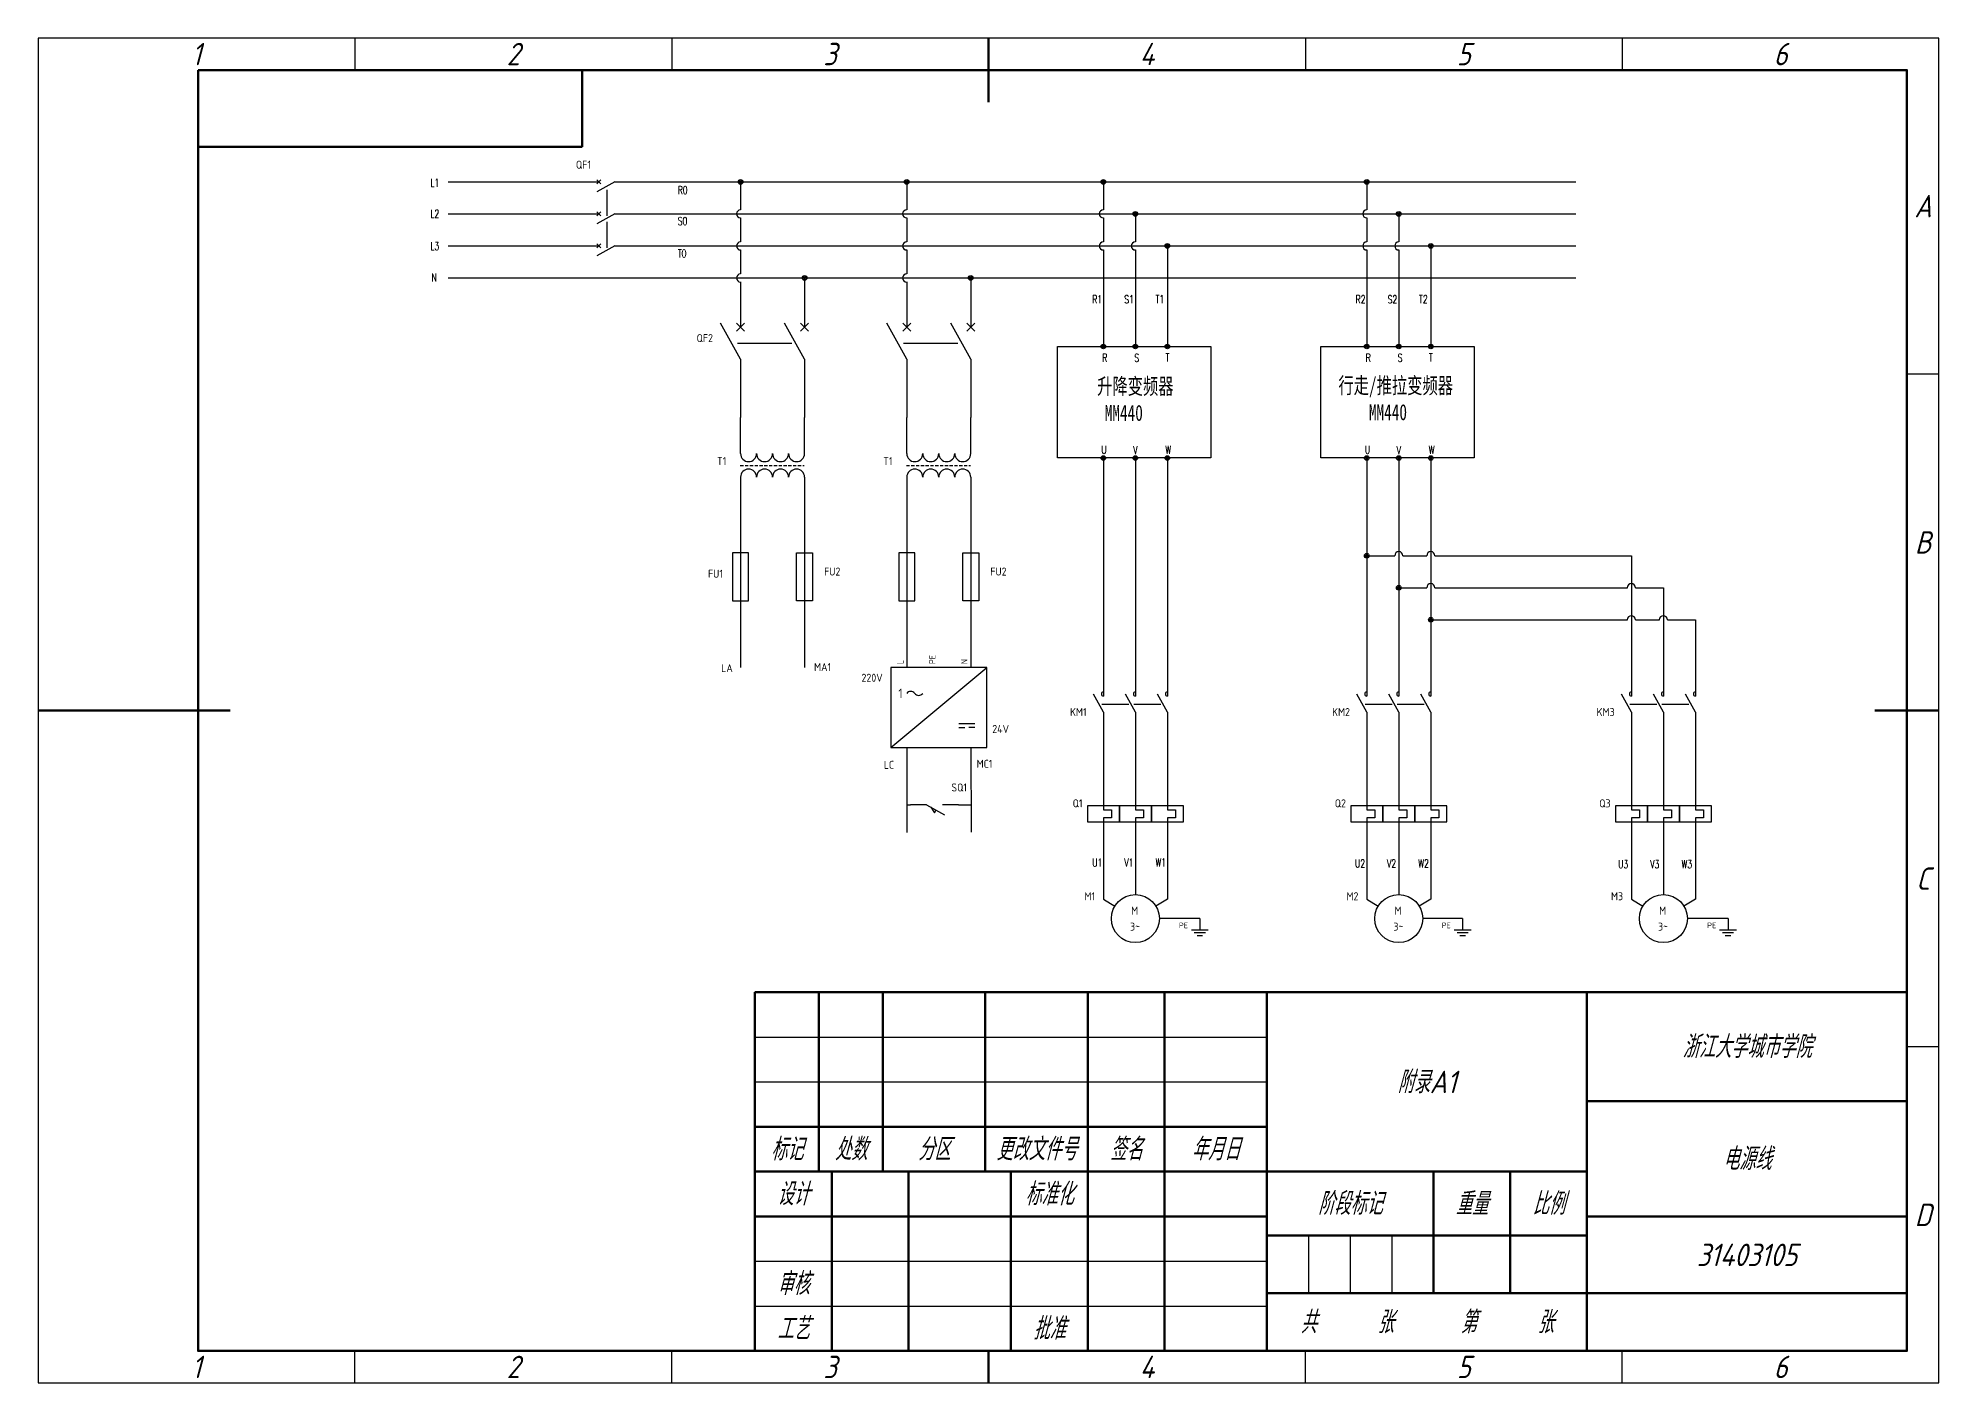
# Model space of a CAD drawing. Header units: millimetres. Extents: x -405 to 4399, y -1432 to 2273.
# Drawn here: x -370.9 to -73.9, y 940.9 to 1150.9 of the extents above; entities that cross this region are included whole.
import ezdxf
from ezdxf.enums import TextEntityAlignment as Align

# ---------------------------------------------------------------- set-up
doc = ezdxf.new("R2010")
doc.units = ezdxf.units.MM
doc.linetypes.add('DASHED', pattern=[0.75, 0.5, -0.25])
doc.layers.get('0').update_dxf_attribs({"lineweight": 25})
for name, color, linetype in [('LINK', 9, 'Continuous'), ('MISC', 2, 'Continuous'), ('SYMS', 7, 'Continuous'), ('TAGS', 51, 'Continuous'), ('TERMS', 4, 'Continuous'), ('XREFCHILD', 134, 'Continuous'), ('YEL_14_THHN', 2, 'Continuous')]:
    doc.layers.add(name, color=color, linetype=linetype)
for name, color, linetype, lineweight in [('剖面线、重合断面轮廓线、表示平面的对角线、范围线及分界线、断裂处边界线', 4, 'Continuous', 25), ('剖面线、重合断面轮廓线、表示平面的对角线、范围线及分界线、断裂处边界线 @ 1', 4, 'Continuous', 25), ('文字', 254, 'Continuous', 25), ('表格图、流程图中主要表示线', 53, 'Continuous', 50), ('轮廓线', 7, 'Continuous', 50), ('辅助线、网格线、投射线', 215, 'Continuous', 25)]:
    doc.layers.add(name, color=color, linetype=linetype, lineweight=lineweight)
doc.styles.add('GBeitc-35', font='gbeitc.shx', dxfattribs={"height": 3.5, "bigfont": 'gbcbig.shx'})
doc.styles.add('WD_IEC', font='ISOCP2.shx', dxfattribs={"width": 0.9, "height": 4, "bigfont": 'gbcbig.shx'})
doc.styles.add('字母', font='complex.shx', dxfattribs={"width": 0.7})
doc.styles.add('工程字', font='', dxfattribs={"width": 0.7})
doc.styles.get('工程字').set_extended_font_data('FangSong_GB2312')

# ---------------------------------------------------------------- blocks, each defined once
blk = doc.blocks.new('A4横向')
at = {"layer": '表格图、流程图中主要表示线'}
for p, q in [((148.5, 210), (148.5, 200)), ((85, 193), (85, 205)), ((25, 193), (85, 193)), ((0, 105), (30, 105)), ((297, 105), (287, 105)), ((148.5, 0), (148.5, 5))]:
    blk.add_line(p, q, dxfattribs=at)
blk.add_lwpolyline([(25, 205), (292, 205), (292, 5), (25, 5)], close=True, dxfattribs=at)
at = {"layer": '辅助线、网格线、投射线'}
for p, q in [((49.5, 210), (49.5, 205)), ((99, 210), (99, 205)), ((198, 210), (198, 205)), ((247.5, 210), (247.5, 205)), ((297, 157.5), (292, 157.5)), ((297, 52.5), (292, 52.5)), ((49.5, 0), (49.5, 5)), ((99, 0), (99, 5)), ((198, 0), (198, 5)), ((247.5, 0), (247.5, 5))]:
    blk.add_line(p, q, dxfattribs=at)
blk.add_lwpolyline([(0, 0), (297, 0), (297, 210), (0, 210)], close=True, dxfattribs=at)
at = {"layer": '文字', "char_height": 3.5, "attachment_point": 5, "style": 'GBeitc-35'}
for s, width, insert in [('1', 5.5423, (24.75, 207.5)), ('2', 5.5423, (74.25, 207.5)), ('3', 5.5423, (123.75, 207.5)), ('4', 5.5423, (173.25, 207.5)), ('5', 5.5423, (222.75, 207.5)), ('6', 5.5423, (272.25, 207.5)), ('A', 3.5, (294.5, 183.75)), ('B', 3.5, (294.5, 131.25)), ('C', 3.5, (294.5, 78.75)), ('D', 3.5, (294.5, 26.25)), ('1', 6.2802, (24.75, 2.5)), ('2', 6.2802, (74.25, 2.5)), ('3', 6.2802, (123.75, 2.5)), ('4', 6.2802, (173.25, 2.5)), ('5', 6.2802, (222.75, 2.5)), ('6', 6.2802, (272.25, 2.5))]:
    blk.add_mtext_dynamic_manual_height_columns(s, width=width, gutter_width=17.5, heights=[0], dxfattribs=dict(at, insert=insert))
at = {"layer": '文字', "style": 'GBeitc-35'}
blk.add_attdef('产品图号', text='', height=3.5, rotation=180, dxfattribs=at).set_placement((55, 199), align=Align.MIDDLE_CENTER)
blk = doc.blocks.new('标题栏')
at = {"layer": '表格图、流程图中主要表示线'}
for p, q in [((-180, 0), (-180, 56)), ((-180, 56), (0, 56)), ((-170, 56), (-170, 28)), ((-160, 56), (-160, 28)), ((-144, 56), (-144, 28)), ((-128, 56), (-128, 0)), ((-116, 0), (-116, 56)), ((-100, 56), (-100, 0)), ((-50, 0), (-50, 56)), ((0, 39), (-50, 39)), ((-180, 35), (-100, 35)), ((-180, 28), (-50, 28)), ((-168, 0), (-168, 28)), ((-156, 0), (-156, 28)), ((-140, 28), (-140, 0)), ((-74, 9), (-74, 28)), ((-62, 9), (-62, 28)), ((-180, 21), (-100, 21)), ((0, 21), (-50, 21)), ((-50, 18), (-100, 18)), ((0, 9), (-100, 9))]:
    blk.add_line(p, q, dxfattribs=at)
at = {"layer": '辅助线、网格线、投射线'}
for p, q in [((-180, 49), (-100, 49)), ((-180, 42), (-100, 42)), ((-93.5, 18), (-93.5, 9)), ((-87, 18), (-87, 9)), ((-80.5, 18), (-80.5, 9)), ((-180, 14), (-100, 14)), ((-180, 7), (-100, 7))]:
    blk.add_line(p, q, dxfattribs=at)
at = {"layer": '文字', "char_height": 3.5, "attachment_point": 5, "style": 'GBeitc-35'}
for s, width, insert in [('标记', 10, (-175, 31.5)), ('处数', 10, (-165, 31.5)), ('分区', 16, (-152, 31.5)), ('更改文件号', 16, (-136, 31.5)), ('签名', 12, (-122, 31.5)), ('年月日', 16, (-108, 31.5)), ('设计', 12, (-174, 24.5)), ('标准化', 12, (-134, 24.5)), ('阶段标记', 26, (-87, 23)), ('重量', 12, (-68, 23)), ('比例', 12, (-56, 23)), ('审核', 12, (-174, 10.5)), ('共     张', 25, (-87.5, 4.5)), ('第     张', 25, (-62.5, 4.5)), ('工艺', 12, (-174, 3.5)), ('批准', 12, (-134, 3.5))]:
    blk.add_mtext_dynamic_manual_height_columns(s, width=width, gutter_width=17.5, heights=[0], dxfattribs=dict(at, insert=insert))
at = {"layer": '文字', "style": 'GBeitc-35'}
for tag, p in [('单位名称', (-25, 47.5)), ('材料标记', (-75, 42)), ('图样名称', (-25, 30)), ('设计签名', (-162, 24.5)), ('设计年月日', (-148, 24.5)), ('标准化签名', (-122, 24.5)), ('标准化年月日', (-108, 24.5)), ('图样代号', (-25, 15)), ('共几', (-87.5, 4.5)), ('第几', (-62.5, 4.5))]:
    blk.add_attdef(tag, text='', height=3.5, dxfattribs=at).set_placement(p, align=Align.MIDDLE_CENTER)
blk = doc.blocks.new('WDDOT')
for radius in [0.72, 0.449, 0.223]:
    blk.add_circle((0, 0), radius)
blk = doc.blocks.new('VXF1T3')
for p, q in [((0, 1.84), (0, 7.5)), ((10, 1.84), (10, 7.5)), ((0, -1.83), (0, -7.5)), ((10, -1.83), (10, -7.5))]:
    blk.add_line(p, q)
at = {"linetype": 'DASHED'}
blk.add_line((-0.04, 0), (9.96, 0), dxfattribs=at)
for centre, start, end in [((1.25, 1.84), 180, 0), ((3.75, 1.84), 180, 0), ((6.25, 1.84), 180, 0), ((8.75, 1.84), 180, 0), ((1.25, -1.83), 0, 180), ((3.75, -1.83), 0, 180), ((6.25, -1.83), 0, 180), ((8.75, -1.83), 0, 180)]:
    blk.add_arc(centre, 1.25, start, end)
at = {"style": 'WD_IEC'}
for tag, height, p in [('INST', 2.7, (-3.35, 12.07)), ('LOC', 2.7, (-3.35, 8.07)), ('TAG1', 2.5, (-3.35, 3.32)), ('RATING1', 2.5, (-3.35, -0.73)), ('DESC1', 2.7, (-3.35, -8.88)), ('DESC2', 2.7, (-3.35, -12.88)), ('DESC3', 2.7, (-3.35, -16.52))]:
    blk.add_attdef(tag, text='', height=height, dxfattribs=at).set_placement(p, align=Align.RIGHT)
for tag, p in [('TERM01', (-0.41, 6.84)), ('TERM02', (9.59, 6.84))]:
    blk.add_attdef(tag, text='', height=2, rotation=90, dxfattribs=at).set_placement(p, align=Align.RIGHT)
at = {"style": 'WD_IEC', "flags": 1}
for tag, p, height in [('X2TERM01', (0, 7.5), 0.32), ('X2TERM02', (10, 7.5), 0.32), ('MFG', (10.43, 4.7), 1.5), ('CAT', (10.43, 2.2), 1.5), ('ASSYCODE', (10.38, -2.91), 1), ('FAMILY', (10.38, -4.45), 1), ('CATDESC', (10.38, -5.95), 1), ('X8TERM03', (0, -7.5), 0.32), ('X8TERM04', (10, -7.5), 0.32)]:
    blk.add_attdef(tag, p, '', height=height, dxfattribs=at)
at = {"style": 'WD_IEC'}
for tag, p in [('TERM03', (-0.46, -7.06)), ('TERM04', (9.54, -7.06))]:
    blk.add_attdef(tag, p, '', height=2, rotation=90, dxfattribs=at)
at = {"lineweight": 15, "style": 'WD_IEC'}
blk.add_attdef('XREF', text='', height=2.5, dxfattribs=at).set_placement((-3.35, -5.03), align=Align.RIGHT)
blk = doc.blocks.new('VFU1')
blk.add_line((0, 7.5), (0, -7.5))
blk.add_lwpolyline([(-1.25, 3.75), (-1.25, -3.75), (1.25, -3.75), (1.25, 3.75)], close=True)
at = {"style": 'WD_IEC'}
for tag, p in [('INST', (-5.25, 7.75)), ('LOC', (-5.25, 4.25)), ('TAG1', (-5.25, 0.75)), ('RATING1', (-5.25, -3.75)), ('XREF', (-5.25, -7.75)), ('DESC1', (-5.25, -11.6)), ('DESC2', (-5.25, -15.1)), ('DESC3', (-5.25, -18.6))]:
    blk.add_attdef(tag, text='', height=2.5, dxfattribs=at).set_placement(p, align=Align.RIGHT)
blk.add_attdef('TERM01', text='', height=2, rotation=90, dxfattribs=at).set_placement((-1, 7.5), align=Align.RIGHT)
at = {"style": 'WD_IEC', "flags": 1}
for tag, p, height in [('X2TERM01', (0, 7.5), 0.32), ('MFG', (2.75, 6.5), 1.5), ('CAT', (2.75, 4), 1.5), ('X4LINK', (-1.25, 0), 0.32), ('X1LINK', (1.25, 0), 0.32), ('ASSYCODE', (2.25, -4), 1), ('FAMILY', (2.25, -5.5), 1), ('X8TERM02', (0, -7.5), 0.32), ('CATDESC', (2.25, -7), 1)]:
    blk.add_attdef(tag, p, '', height=height, dxfattribs=at)
at = {"style": 'WD_IEC'}
blk.add_attdef('TERM02', (-1, -7.5), '', height=2, rotation=90, dxfattribs=at)
blk = doc.blocks.new('HCB1')
for p, q in [((-7.5, 0), (-2.5, 0)), ((-1.88, 0.62), (-3.12, -0.62)), ((-1.88, -0.62), (-3.12, 0.62)), ((2.5, 0), (-3.12, -3.12)), ((2.5, 0), (7.5, 0))]:
    blk.add_line(p, q)
at = {"style": 'WD_IEC'}
for tag, p in [('INST', (-5, 11.12)), ('TAG1', (-5, 4.12)), ('LOC', (-5, 7.62)), ('DESC1', (-5, -13.75)), ('DESC2', (-5, -17.25)), ('DESC3', (-5, -20.75))]:
    blk.add_attdef(tag, text='', height=2.5, dxfattribs=at).set_placement(p, align=Align.RIGHT)
for tag, p, height, flags in [('MFG', (4.92, 12.12), 1.5, 9), ('CAT', (4.92, 9.62), 1.5, 9), ('X4TERM01', (-7.5, 0), 0.32, 1), ('TERM01', (-7.5, 1), 2, 8), ('X1TERM02', (7.5, 0), 0.32, 1), ('X2LINK', (0, -0.55), 0.32, 1), ('X8LINK', (0, -2.46), 0.32, 1), ('ASSYCODE', (12.25, -2.75), 1, 1), ('FAMILY', (12.25, -4.25), 1, 1), ('CATDESC', (12.25, -5.75), 1, 1), ('CONTACT', (12.5, -7.5), 1, 1), ('COMMON', (13.75, -8.75), 1, 1)]:
    blk.add_attdef(tag, p, '', height=height, dxfattribs=dict(at, flags=flags))
at = {"style": 'WD_IEC', "flags": 8}
blk.add_attdef('TERM02', text='', height=2, dxfattribs=at).set_placement((7.5, 1), align=Align.RIGHT)
at = {"lineweight": 15, "style": 'WD_IEC'}
for tag, p in [('RATING1', (-5, -6.25)), ('XREF', (-5, -10))]:
    blk.add_attdef(tag, text='', height=2.5, dxfattribs=at).set_placement(p, align=Align.RIGHT)
blk = doc.blocks.new('HCB2')
for p, q in [((-7.5, 0), (-2.5, 0)), ((-1.88, 0.62), (-3.12, -0.62)), ((-1.88, -0.62), (-3.12, 0.62)), ((2.5, 0), (-3.12, -3.12)), ((2.5, 0), (7.5, 0))]:
    blk.add_line(p, q)
at = {"style": 'WD_IEC'}
for tag, p in [('INST', (-5, 11.12)), ('TAG2', (-5, 4.12)), ('LOC', (-5, 7.62)), ('DESC1', (-5, -13.75)), ('DESC2', (-5, -17.25)), ('DESC3', (-5, -20.75))]:
    blk.add_attdef(tag, text='', height=2.5, dxfattribs=at).set_placement(p, align=Align.RIGHT)
for tag, p, height, flags in [('X4TERM01', (-7.5, 0), 0.32, 1), ('TERM01', (-7.5, 1), 2, 8), ('X1TERM02', (7.5, 0), 0.32, 1), ('X2LINK', (0, -0.55), 0.32, 1), ('X8LINK', (0, -2.46), 0.32, 1), ('FAMILY', (12.25, -4.25), 1, 1), ('CONTACT', (12.5, -7.5), 1, 1)]:
    blk.add_attdef(tag, p, '', height=height, dxfattribs=dict(at, flags=flags))
at = {"style": 'WD_IEC', "flags": 8}
blk.add_attdef('TERM02', text='', height=2, dxfattribs=at).set_placement((7.5, 1), align=Align.RIGHT)
at = {"lineweight": 15, "style": 'WD_IEC', "flags": 1}
blk.add_attdef('RATING1', text='', height=2.5, dxfattribs=at).set_placement((-5, -6.25), align=Align.RIGHT)
at = {"lineweight": 15, "style": 'WD_IEC'}
blk.add_attdef('XREF', text='', height=2.5, dxfattribs=at).set_placement((-5, -10), align=Align.RIGHT)
blk = doc.blocks.new('VCB1')
for p, q in [((0, 7.5), (0, 2.5)), ((0, -2.5), (-3.12, 3.12)), ((0.62, 1.88), (-0.62, 3.12)), ((-0.62, 1.88), (0.62, 3.12)), ((0, -2.5), (0, -7.5))]:
    blk.add_line(p, q)
at = {"style": 'WD_IEC'}
for tag, p in [('INST', (-8, 5.25)), ('LOC', (-8, 1.75)), ('TAG1', (-8, -1.75)), ('RATING1', (-8, -6.35)), ('DESC1', (-8, -14.35)), ('DESC2', (-8, -17.85)), ('DESC3', (-8, -21.35))]:
    blk.add_attdef(tag, text='', height=2.5, dxfattribs=at).set_placement(p, align=Align.RIGHT)
blk.add_attdef('TERM01', text='', height=2, rotation=90, dxfattribs=at).set_placement((-1, 7.5), align=Align.RIGHT)
at = {"style": 'WD_IEC', "flags": 1}
for tag, p, height in [('X2TERM01', (0, 7.5), 0.32), ('MFG', (2.75, 6.5), 1.5), ('CAT', (2.75, 4), 1.5), ('X4LINK', (-2, 0), 0.32), ('X1LINK', (-0.5, 0), 0.32), ('X8TERM02', (0, -7.5), 0.32), ('ASSYCODE', (1, -9), 1), ('FAMILY', (1, -10.5), 1), ('CATDESC', (1, -12), 1), ('CONTACT', (1, -13.5), 1), ('COMMON', (2.25, -14.75), 1)]:
    blk.add_attdef(tag, p, '', height=height, dxfattribs=at)
at = {"style": 'WD_IEC'}
blk.add_attdef('TERM02', (-1, -7.5), '', height=2, rotation=90, dxfattribs=at)
at = {"lineweight": 15, "style": 'WD_IEC'}
blk.add_attdef('XREF', text='', height=2.5, dxfattribs=at).set_placement((-8, -10.35), align=Align.RIGHT)
blk = doc.blocks.new('VCB2')
for p, q in [((0, 7.5), (0, 2.5)), ((0, -2.5), (-3.12, 3.12)), ((0.62, 1.88), (-0.62, 3.12)), ((-0.62, 1.88), (0.62, 3.12)), ((0, -2.5), (0, -7.5))]:
    blk.add_line(p, q)
at = {"style": 'WD_IEC'}
for tag, p in [('INST', (-8, 5.25)), ('LOC', (-8, 1.75)), ('TAG2', (-8, -1.75)), ('DESC1', (-8, -14.35)), ('DESC2', (-8, -17.85)), ('DESC3', (-8, -21.35))]:
    blk.add_attdef(tag, text='', height=2.5, dxfattribs=at).set_placement(p, align=Align.RIGHT)
blk.add_attdef('TERM01', text='', height=2, rotation=90, dxfattribs=at).set_placement((-1, 7.5), align=Align.RIGHT)
at = {"style": 'WD_IEC', "flags": 1}
for tag, p, height in [('X2TERM01', (0, 7.5), 0.32), ('X4LINK', (-2, 0), 0.32), ('X1LINK', (-0.5, 0), 0.32), ('X8TERM02', (0, -7.5), 0.32), ('FAMILY', (1, -10.5), 1), ('CONTACT', (1, -13.5), 1)]:
    blk.add_attdef(tag, p, '', height=height, dxfattribs=at)
at = {"style": 'WD_IEC'}
blk.add_attdef('TERM02', (-1, -7.5), '', height=2, rotation=90, dxfattribs=at)
at = {"style": 'WD_IEC', "flags": 1}
blk.add_attdef('RATING1', text='', height=2.5, dxfattribs=at).set_placement((-8, -6.35), align=Align.RIGHT)
at = {"lineweight": 15, "style": 'WD_IEC'}
blk.add_attdef('XREF', text='', height=2.5, dxfattribs=at).set_placement((-8, -10.35), align=Align.RIGHT)
blk = doc.blocks.new('VMS21P')
for p, q in [((0, 7.5), (0, 2.5)), ((0, -2.5), (-3.125, 3.125)), ((0, -2.5), (0, -7.5))]:
    blk.add_line(p, q)
blk.add_arc((0, 3.125), 0.625, 90, 270)
at = {"style": 'WD_IEC'}
for tag, p in [('INST', (-5.25, 7.75)), ('LOC', (-5.25, 4.25)), ('TAG2', (-5.25, 0.75)), ('DESC1', (-5.25, -7.6)), ('XREF', (-5.25, -3.75)), ('DESC2', (-5.25, -11.1)), ('DESC3', (-5.25, -14.6))]:
    blk.add_attdef(tag, text='', height=2.5, dxfattribs=at).set_placement(p, align=Align.RIGHT)
blk.add_attdef('TERM01', text='', height=2, rotation=90, dxfattribs=at).set_placement((-1, 7.5), align=Align.RIGHT)
at = {"style": 'WD_IEC', "flags": 1}
for tag, p, height in [('X2TERM01', (0, 7.5), 0.32), ('X4LINK', (-2, 0), 0.32), ('X1LINK', (-0.5, 0), 0.32), ('CONTACT', (4, -3.5), 1), ('FAMILY', (4, -5), 1), ('X8TERM02', (0, -7.5), 0.32)]:
    blk.add_attdef(tag, p, '', height=height, dxfattribs=at)
at = {"style": 'WD_IEC'}
blk.add_attdef('TERM02', (-1, -7.5), '', height=2, rotation=90, dxfattribs=at)
blk = doc.blocks.new('VOL1')
for p, q in [((0, 7.5), (0, 1.25)), ((-5, 2.5), (-5, -2.5)), ((5, 2.5), (-5, 2.5)), ((0, 1.25), (2.5, 1.25)), ((2.5, 1.25), (2.5, -1.25)), ((5, -2.5), (5, 2.5)), ((-5, -2.5), (5, -2.5)), ((0, -1.25), (0, -7.5)), ((2.5, -1.25), (0, -1.25))]:
    blk.add_line(p, q)
at = {"style": 'WD_IEC'}
for tag, p in [('INST', (-6.5, 9)), ('LOC', (-6.5, 5.5)), ('RATING1', (-6.5, -2.5)), ('TAG1', (-6.5, 2)), ('XREF', (-6.5, -6.5)), ('DESC2', (-6.5, -13.85)), ('DESC1', (-6.5, -10.35)), ('DESC3', (-6.5, -17.35))]:
    blk.add_attdef(tag, text='', height=2.5, dxfattribs=at).set_placement(p, align=Align.RIGHT)
blk.add_attdef('TERM01', text='', height=2, rotation=90, dxfattribs=at).set_placement((-1, 7.5), align=Align.RIGHT)
at = {"style": 'WD_IEC', "flags": 1}
for tag, p, height in [('X2TERM01', (0, 7.5), 0.32), ('MFG', (2.75, 6.5), 1.5), ('X4LINK', (-5, 0), 0.32), ('CAT', (2.75, 4), 1.5), ('X1LINK', (5, 0), 0.32), ('ASSYCODE', (1, -4), 1), ('FAMILY', (1, -5.5), 1), ('X8TERM02', (0, -7.5), 0.32), ('CATDESC', (1, -7), 1)]:
    blk.add_attdef(tag, p, '', height=height, dxfattribs=at)
at = {"style": 'WD_IEC'}
blk.add_attdef('TERM02', (-1, -7.5), '', height=2, rotation=90, dxfattribs=at)
blk = doc.blocks.new('VOL2')
for p, q in [((0, 7.5), (0, 1.25)), ((-5, 2.5), (-5, -2.5)), ((5, 2.5), (-5, 2.5)), ((0, 1.25), (2.5, 1.25)), ((2.5, 1.25), (2.5, -1.25)), ((5, -2.5), (5, 2.5)), ((-5, -2.5), (5, -2.5)), ((0, -1.25), (0, -7.5)), ((2.5, -1.25), (0, -1.25))]:
    blk.add_line(p, q)
at = {"style": 'WD_IEC'}
for tag, p in [('INST', (-6.5, 9)), ('LOC', (-6.5, 5.5)), ('RATING1', (-6.5, -2.5)), ('TAG2', (-6.5, 2)), ('XREF', (-6.5, -6.5)), ('DESC2', (-6.5, -13.85)), ('DESC1', (-6.5, -10.35)), ('DESC3', (-6.5, -17.35))]:
    blk.add_attdef(tag, text='', height=2.5, dxfattribs=at).set_placement(p, align=Align.RIGHT)
blk.add_attdef('TERM01', text='', height=2, rotation=90, dxfattribs=at).set_placement((-1, 7.5), align=Align.RIGHT)
at = {"style": 'WD_IEC', "flags": 1}
for tag, p, height in [('X2TERM01', (0, 7.5), 0.32), ('X4LINK', (-5, 0), 0.32), ('X1LINK', (5, 0), 0.32), ('FAMILY', (1, -5.5), 1), ('X8TERM02', (0, -7.5), 0.32)]:
    blk.add_attdef(tag, p, '', height=height, dxfattribs=at)
at = {"style": 'WD_IEC'}
blk.add_attdef('TERM02', (-1, -7.5), '', height=2, rotation=90, dxfattribs=at)
blk = doc.blocks.new('VMO13')
blk.add_circle((0, 0), 7.5)
at = {"style": 'WD_IEC'}
for tag, p in [('INST', (-12.61, 12.75)), ('TAG1', (-12.61, 5.75)), ('LOC', (-12.61, 9.25)), ('DESC2', (-12.61, -2)), ('DESC1', (-12.61, 1.5)), ('DESC3', (-12.61, -5.5)), ('RATING2', (-12.61, -12.5)), ('RATING1', (-12.61, -9)), ('RATING4', (-12.61, -19.5)), ('RATING3', (-12.61, -16))]:
    blk.add_attdef(tag, text='', height=2.5, dxfattribs=at).set_placement(p, align=Align.RIGHT)
blk.add_attdef('TERM02', (-0.69, 7.75), '', height=2, rotation=90, dxfattribs=at)
at = {"style": 'WD_IEC', "flags": 1}
for tag, p, height in [('X2TERM02', (0, 7.5), 0.32), ('MFG', (12.75, 9), 1.5), ('CAT', (12.75, 6.5), 1.5), ('X4LINK', (-7.5, 0), 0.32), ('X0TERM01', (-6.4, 3.9), 0.32), ('X0TERM03', (6.4, 3.9), 0.32), ('X1LINK', (7.5, 0), 0.32), ('X8TERM04', (0, -7.5), 0.32), ('ASSYCODE', (1, -9), 1), ('FAMILY', (1, -10.5), 1), ('CATDESC', (1, -12), 1)]:
    blk.add_attdef(tag, p, '', height=height, dxfattribs=at)
at = {"style": 'WD_IEC'}
for tag, p in [('TERM01', (-7.35, 4.34)), ('TERM03', (9.35, 4.53)), ('TERM04', (-0.59, -7.92))]:
    blk.add_attdef(tag, text='', height=2, rotation=90, dxfattribs=at).set_placement(p, align=Align.RIGHT)
for tag, p in [('M', (-0.22, 1.27)), ('3~', (-0.12, -3.73))]:
    blk.add_attdef(tag, text='', height=2.5, dxfattribs=at).set_placement(p, align=Align.CENTER)
at = {"lineweight": 15, "style": 'WD_IEC'}
blk.add_attdef('XREF', text='', height=2.5, dxfattribs=at).set_placement((-12.61, -23), align=Align.RIGHT)
blk = doc.blocks.new('VPW1_1PH')
for p, q in [((-5, -25), (25, 0)), ((16.25, -17.5), (21.25, -17.5)), ((16.25, -18.75), (18.125, -18.75)), ((21.25, -18.75), (19.375, -18.75))]:
    blk.add_line(p, q)
blk.add_lwpolyline([(-5, 0), (-5, -25), (25, -25), (25, 0)], close=True)
for centre, start, end in [((1.25, -9.0625), 36.8698976, 143.1301024), ((3.75, -7.1875), 216.8698976, 323.1301024)]:
    blk.add_arc(centre, 1.5625, start, end)
at = {"style": 'WD_IEC'}
blk.add_text('1', height=3, dxfattribs=at).set_placement((-1.25, -8.125), align=Align.MIDDLE_RIGHT)
for tag, p in [('TERM01', (-1, 1)), ('TERM02', (9, 1)), ('TERM03', (19, 1))]:
    blk.add_attdef(tag, p, '', height=2, rotation=90, dxfattribs=at)
for tag, p in [('INST', (-7.5, 2.5)), ('LOC', (-7.5, -1)), ('TAG1', (-7.5, -4.5)), ('RATING1', (-7.5, -9)), ('XREF', (-7.5, -13)), ('DESC1', (-7.5, -16.85)), ('DESC3', (-7.5, -23.85)), ('DESC2', (-7.5, -20.35))]:
    blk.add_attdef(tag, text='', height=2.5, dxfattribs=at).set_placement(p, align=Align.RIGHT)
at = {"style": 'WD_IEC', "flags": 1}
for tag, p, height in [('X2TERM01', (0, 0), 0.32), ('X2TERM02', (10, 0), 0.32), ('X2TERM03', (20, 0), 0.32), ('MFG', (27.75, -1), 1.5), ('CAT', (27.75, -3.5), 1.5), ('ASSYCODE', (26, -21.5), 1), ('FAMILY', (26, -23), 1), ('CATDESC', (26, -24.5), 1), ('X8TERM04', (5, -25), 0.32), ('X8TERM05', (15, -25), 0.32)]:
    blk.add_attdef(tag, p, '', height=height, dxfattribs=at)
at = {"style": 'WD_IEC'}
for tag, p in [('TERM04', (4, -26)), ('TERM05', (14, -26))]:
    blk.add_attdef(tag, text='', height=2, rotation=90, dxfattribs=at).set_placement(p, align=Align.RIGHT)
blk = doc.blocks.new('HLS11')
for p, q in [((-7.5, 0), (-2.5, 0)), ((2.5, 0), (-3.12, -3.12)), ((2.5, 0), (7.5, 0)), ((0, -2.5), (-0.47, -1.65)), ((1.18, -0.74), (0, -2.5))]:
    blk.add_line(p, q)
at = {"style": 'WD_IEC'}
for tag, p in [('INST', (-5, 11.12)), ('TAG1', (-5, 4.12)), ('LOC', (-5, 7.62)), ('DESC2', (-5, -14.13)), ('DESC1', (-5, -10.63)), ('DESC3', (-5, -17.63))]:
    blk.add_attdef(tag, text='', height=2.5, dxfattribs=at).set_placement(p, align=Align.RIGHT)
for tag, p, height, flags in [('MFG', (7.75, 6.5), 1.5, 1), ('X4TERM01', (-7.5, 0), 0.32, 1), ('TERM01', (-7.5, 1), 2, 8), ('X1TERM02', (7.5, 0), 0.32, 1), ('CAT', (7.75, 4), 1.5, 1), ('X2LINK', (0, -0.94), 0.32, 1), ('X8LINK', (0, -2.59), 0.32, 1), ('FAMILY', (11, -4.88), 1, 1), ('CONTACT', (11.25, -1.88), 1, 1), ('COMMON', (12.5, -3.13), 1, 1), ('ASSYCODE', (11, -7.5), 1, 1), ('CATDESC', (11, -10.5), 1, 1)]:
    blk.add_attdef(tag, p, '', height=height, dxfattribs=dict(at, flags=flags))
at = {"style": 'WD_IEC', "flags": 8}
blk.add_attdef('TERM02', text='', height=2, dxfattribs=at).set_placement((7.5, 1), align=Align.RIGHT)
at = {"lineweight": 15, "style": 'WD_IEC'}
for tag, p in [('XREF', (-5, -6.88)), ('WDTAGALT', (-5, -20.5))]:
    blk.add_attdef(tag, text='', height=2.5, dxfattribs=at).set_placement(p, align=Align.RIGHT)
blk = doc.blocks.new('VGND2')
for p, q in [((0, 0), (0, -5)), ((-3.75, -5), (3.75, -5)), ((-2.5, -6.25), (2.5, -6.25)), ((-1.25, -7.5), (1.25, -7.5))]:
    blk.add_line(p, q)
at = {"style": 'WD_IEC'}
for tag, p in [('INST', (-5.25, 2.75)), ('LOC', (-5.25, -0.75)), ('TAG1', (-5.25, -4.25))]:
    blk.add_attdef(tag, text='', height=2.5, dxfattribs=at).set_placement(p, align=Align.RIGHT)
at = {"style": 'WD_IEC', "flags": 1}
blk.add_attdef('X2TERM01', (0, 0), '', height=0.32, dxfattribs=at)

msp = doc.modelspace()

# ---------------------------------------------------------------- linework, layer by layer
at = {"layer": 'LINK'}
for points in [[(-281.97, 1127.22), (-281.97, 1123.17)], [(-281.97, 1122.22), (-281.97, 1118.17)], [(-261.6, 1103.27), (-253.1, 1103.27)], [(-235.63, 1103.27), (-227.13, 1103.27)], [(-204.67, 1046.92), (-200.42, 1046.92)], [(-199.67, 1046.92), (-195.42, 1046.92)], [(-163.52, 1046.92), (-159.27, 1046.92)], [(-158.52, 1046.92), (-154.27, 1046.92)], [(-122.17, 1046.92), (-117.92, 1046.92)], [(-117.17, 1046.92), (-112.92, 1046.92)], [(-201.92, 1029.79), (-201.92, 1029.79)], [(-196.92, 1029.79), (-196.92, 1029.79)], [(-160.76, 1029.79), (-160.76, 1029.79)], [(-155.76, 1029.79), (-155.76, 1029.79)], [(-119.42, 1029.79), (-119.42, 1029.79)], [(-114.42, 1029.79), (-114.42, 1029.79)]]:
    msp.add_lwpolyline(points, dxfattribs=at)
at = {"layer": 'YEL_14_THHN'}
for p, q in [((-306.8, 1128.45), (-285.72, 1128.45)), ((-278.22, 1128.45), (-130.61, 1128.45)), ((-261.1, 1128.45), (-261.1, 1124.09)), ((-235.14, 1128.45), (-235.14, 1124.09)), ((-204.42, 1128.45), (-204.42, 1124.09)), ((-163.26, 1128.45), (-163.26, 1124.09)), ((-306.8, 1123.45), (-285.72, 1123.45)), ((-278.22, 1123.45), (-130.61, 1123.45)), ((-261.1, 1122.82), (-261.1, 1119.09)), ((-235.14, 1122.82), (-235.14, 1119.09)), ((-204.42, 1122.82), (-204.42, 1119.09)), ((-199.42, 1123.45), (-199.42, 1119.09)), ((-163.26, 1122.82), (-163.26, 1119.09)), ((-158.26, 1123.45), (-158.26, 1119.09)), ((-306.8, 1118.45), (-285.72, 1118.45)), ((-278.22, 1118.45), (-130.61, 1118.45)), ((-261.1, 1117.82), (-261.1, 1114.09)), ((-235.14, 1117.82), (-235.14, 1114.09)), ((-204.42, 1117.82), (-204.42, 1102.75)), ((-199.42, 1117.82), (-199.42, 1102.75)), ((-194.42, 1118.45), (-194.42, 1102.75)), ((-163.26, 1117.82), (-163.26, 1102.75)), ((-158.26, 1117.82), (-158.26, 1102.75)), ((-153.26, 1118.45), (-153.26, 1102.75)), ((-306.8, 1113.45), (-130.61, 1113.45)), ((-261.1, 1112.82), (-261.1, 1110.77)), ((-251.1, 1113.45), (-251.1, 1110.77)), ((-235.14, 1112.82), (-235.14, 1110.77)), ((-225.14, 1113.45), (-225.14, 1110.77)), ((-261.1, 1095.77), (-261.1, 1091.68)), ((-251.1, 1095.77), (-251.1, 1091.68)), ((-235.14, 1095.77), (-235.14, 1091.68)), ((-225.14, 1095.77), (-225.14, 1091.68)), ((-204.42, 1085.34), (-204.42, 1050.67)), ((-199.42, 1085.34), (-199.42, 1050.67)), ((-194.42, 1085.34), (-194.42, 1050.67)), ((-163.26, 1085.34), (-163.26, 1050.67)), ((-158.26, 1085.34), (-158.26, 1050.67)), ((-153.26, 1085.34), (-153.26, 1050.67)), ((-261.1, 1076.68), (-261.1, 1074.27)), ((-251.1, 1076.68), (-251.1, 1074.27)), ((-235.14, 1076.68), (-235.14, 1074.27)), ((-225.14, 1076.68), (-225.14, 1074.27)), ((-163.26, 1070.08), (-158.9, 1070.08)), ((-157.63, 1070.08), (-153.9, 1070.08)), ((-152.63, 1070.08), (-121.92, 1070.08)), ((-121.92, 1070.08), (-121.92, 1050.67)), ((-158.26, 1065.08), (-153.9, 1065.08)), ((-152.63, 1065.08), (-122.55, 1065.08)), ((-121.28, 1065.08), (-116.92, 1065.08)), ((-116.92, 1065.08), (-116.92, 1050.67)), ((-261.1, 1059.27), (-261.1, 1052.65)), ((-251.1, 1059.27), (-251.1, 1052.65)), ((-235.14, 1059.27), (-235.14, 1052.65)), ((-225.14, 1059.27), (-225.14, 1052.65)), ((-153.26, 1060.08), (-122.55, 1060.08)), ((-121.28, 1060.08), (-117.55, 1060.08)), ((-116.28, 1060.08), (-111.92, 1060.08)), ((-111.92, 1060.08), (-111.92, 1050.67)), ((-204.42, 1043.17), (-204.42, 1033.54)), ((-199.42, 1043.17), (-199.42, 1033.54)), ((-194.42, 1043.17), (-194.42, 1033.54)), ((-163.27, 1043.17), (-163.27, 1033.54)), ((-158.27, 1043.17), (-158.27, 1033.54)), ((-153.27, 1043.17), (-153.27, 1033.54)), ((-121.92, 1043.17), (-121.92, 1033.54)), ((-116.92, 1043.17), (-116.92, 1033.54)), ((-111.92, 1043.17), (-111.92, 1033.54)), ((-235.14, 1040.15), (-235.14, 1026.88)), ((-225.14, 1040.15), (-225.07, 1026.91)), ((-235.14, 1031.2), (-234.54, 1031.2)), ((-227.04, 1031.2), (-225.14, 1031.2)), ((-204.42, 1033.17), (-204.42, 1033.17)), ((-204.42, 1033.17), (-204.42, 1033.17)), ((-204.42, 1026.04), (-204.42, 1016.46)), ((-199.42, 1026.04), (-199.42, 1017.16)), ((-194.42, 1026.04), (-194.42, 1016.46)), ((-163.27, 1026.04), (-163.27, 1016.46)), ((-158.27, 1026.04), (-158.27, 1017.16)), ((-153.27, 1026.04), (-153.27, 1016.46)), ((-121.92, 1026.04), (-121.92, 1016.46)), ((-116.92, 1026.04), (-116.92, 1017.16)), ((-111.92, 1026.04), (-111.92, 1016.46)), ((-204.42, 1016.46), (-202.62, 1015.36)), ((-194.42, 1016.46), (-196.21, 1015.36)), ((-163.27, 1016.46), (-161.47, 1015.36)), ((-153.27, 1016.46), (-155.07, 1015.36)), ((-121.92, 1016.46), (-120.12, 1015.36)), ((-111.92, 1016.46), (-113.72, 1015.36)), ((-189.34, 1013.41), (-195.65, 1013.41)), ((-148.29, 1013.41), (-154.52, 1013.41)), ((-106.82, 1013.41), (-113.17, 1013.41))]:
    msp.add_line(p, q, dxfattribs=at)
for centre, start, end in [((-261.1, 1123.45), 90, 270), ((-235.14, 1123.45), 90, 270), ((-204.42, 1123.45), 90, 270), ((-163.26, 1123.45), 90, 270), ((-261.1, 1118.45), 90, 270), ((-235.14, 1118.45), 90, 270), ((-204.42, 1118.45), 90, 270), ((-199.42, 1118.45), 90, 270), ((-163.26, 1118.45), 90, 270), ((-158.26, 1118.45), 90, 270), ((-261.1, 1113.45), 90, 270), ((-235.14, 1113.45), 90, 270), ((-158.26, 1070.08), 0, 180), ((-153.26, 1070.08), 0, 180), ((-153.26, 1065.08), 0, 180), ((-121.92, 1065.08), 0, 180), ((-121.92, 1060.08), 0, 180), ((-116.92, 1060.08), 0, 180)]:
    msp.add_arc(centre, 0.635, start, end, dxfattribs=at)
at = {"layer": '剖面线、重合断面轮廓线、表示平面的对角线、范围线及分界线、断裂处边界线'}
for points in [[(-211.59, 1102.75), (-187.63, 1102.75), (-187.63, 1085.34), (-211.59, 1085.34)], [(-170.43, 1102.75), (-146.47, 1102.75), (-146.47, 1085.34), (-170.43, 1085.34)]]:
    msp.add_lwpolyline(points, close=True, dxfattribs=at)

# ---------------------------------------------------------------- block references
at = {"layer": 'SYMS'}
ref = msp.add_blockref('HCB1', (-281.97, 1128.45), dxfattribs=dict(at, xscale=0.5, yscale=0.5, zscale=0.5))
ref.add_attrib('TAG1', 'QF1', dxfattribs={"layer": 'TAGS', "height": 1.25, "style": 'WD_IEC'}).set_placement((-284.47, 1130.51), align=Align.RIGHT)
at = {"layer": 'SYMS', "xscale": 0.5, "yscale": 0.5, "zscale": 0.5}
for name, p in [('WDDOT', (-261.1, 1128.45)), ('WDDOT', (-235.14, 1128.45)), ('WDDOT', (-204.42, 1128.45)), ('WDDOT', (-163.26, 1128.45)), ('HCB2', (-281.97, 1123.45)), ('WDDOT', (-199.42, 1123.45)), ('WDDOT', (-158.26, 1123.45)), ('HCB2', (-281.97, 1118.45)), ('WDDOT', (-194.42, 1118.45)), ('WDDOT', (-153.26, 1118.45)), ('WDDOT', (-251.1, 1113.45)), ('WDDOT', (-225.14, 1113.45)), ('WDDOT', (-204.42, 1102.75)), ('WDDOT', (-199.42, 1102.75)), ('WDDOT', (-194.42, 1102.75)), ('WDDOT', (-163.26, 1102.75)), ('WDDOT', (-158.26, 1102.75)), ('WDDOT', (-153.26, 1102.75)), ('WDDOT', (-204.42, 1085.34)), ('WDDOT', (-199.42, 1085.34)), ('WDDOT', (-194.42, 1085.34)), ('WDDOT', (-163.26, 1085.34)), ('WDDOT', (-158.26, 1085.34)), ('WDDOT', (-153.26, 1085.34)), ('WDDOT', (-163.26, 1070.08)), ('WDDOT', (-158.26, 1065.08)), ('WDDOT', (-153.26, 1060.08)), ('VMS21P', (-199.42, 1046.92)), ('VMS21P', (-194.42, 1046.92)), ('VMS21P', (-158.27, 1046.92)), ('VMS21P', (-153.27, 1046.92)), ('VMS21P', (-116.92, 1046.92)), ('VMS21P', (-111.92, 1046.92)), ('VOL2', (-199.42, 1029.79)), ('VOL2', (-194.42, 1029.79)), ('VOL2', (-158.27, 1029.79)), ('VOL2', (-153.27, 1029.79)), ('VOL2', (-116.92, 1029.79)), ('VOL2', (-111.92, 1029.79))]:
    msp.add_blockref(name, p, dxfattribs=at)
at = {"layer": 'SYMS'}
for name, p in [('VCB1', (-261.1, 1103.27)), ('VCB2', (-251.1, 1103.27)), ('VCB1', (-235.14, 1103.27)), ('VCB2', (-225.14, 1103.27)), ('VXF1T3', (-261.1, 1084.18)), ('VXF1T3', (-235.14, 1084.18)), ('VFU1', (-261.1, 1066.77)), ('VFU1', (-235.14, 1066.77))]:
    msp.add_blockref(name, p, dxfattribs=at)
at = {"layer": 'SYMS', "xscale": -1}
for p in [(-251.1, 1066.77), (-225.14, 1066.77)]:
    msp.add_blockref('VFU1', p, dxfattribs=at)
at = {"layer": 'SYMS'}
ref = msp.add_blockref('VPW1_1PH', (-235.14, 1052.65), dxfattribs=dict(at, xscale=0.5, yscale=0.5, zscale=0.5))
ref.add_attrib('TERM03', 'N', (-225.64, 1053.15), dxfattribs={"layer": 'TERMS', "height": 1, "rotation": 90, "style": 'WD_IEC'})
ref.add_attrib('TERM02', 'PE', (-230.64, 1053.15), dxfattribs={"layer": 'TERMS', "height": 1, "rotation": 90, "style": 'WD_IEC'})
ref.add_attrib('TERM01', 'L', (-235.64, 1053.15), dxfattribs={"layer": 'TERMS', "height": 1, "rotation": 90, "style": 'WD_IEC'})
ref.add_attrib('TAG1', '220V', dxfattribs={"layer": 'TAGS', "height": 1.25, "style": 'WD_IEC'}).set_placement((-238.89, 1050.4), align=Align.RIGHT)
ref = msp.add_blockref('VMS21P', (-204.42, 1046.92), dxfattribs=dict(at, xscale=0.5, yscale=0.5, zscale=0.5))
ref.add_attrib('XREF', 'KM1', dxfattribs={"layer": 'XREFCHILD', "height": 1.25, "style": 'WD_IEC'}).set_placement((-207.04, 1045.04), align=Align.RIGHT)
ref = msp.add_blockref('VMS21P', (-163.27, 1046.92), dxfattribs=dict(at, xscale=0.5, yscale=0.5, zscale=0.5))
ref.add_attrib('XREF', 'KM2', dxfattribs={"layer": 'XREFCHILD', "height": 1.25, "style": 'WD_IEC'}).set_placement((-165.89, 1045.04), align=Align.RIGHT)
ref = msp.add_blockref('VMS21P', (-121.92, 1046.92), dxfattribs=dict(at, xscale=0.5, yscale=0.5, zscale=0.5))
ref.add_attrib('XREF', 'KM3', dxfattribs={"layer": 'XREFCHILD', "height": 1.25, "style": 'WD_IEC'}).set_placement((-124.54, 1045.04), align=Align.RIGHT)
ref = msp.add_blockref('HLS11', (-230.79, 1031.2), dxfattribs=dict(at, xscale=-0.5, yscale=0.5, zscale=0.5))
ref.add_attrib('TAG1', 'SQ1', dxfattribs={"layer": 'TAGS', "height": 1.25, "style": 'WD_IEC'}).set_placement((-225.73, 1033.27), align=Align.RIGHT)
ref = msp.add_blockref('VOL1', (-204.42, 1029.79), dxfattribs=dict(at, xscale=0.5, yscale=0.5, zscale=0.5))
ref.add_attrib('TAG1', 'Q1', dxfattribs={"layer": 'TAGS', "height": 1.25, "style": 'WD_IEC'}).set_placement((-207.67, 1030.79), align=Align.RIGHT)
ref = msp.add_blockref('VOL1', (-163.27, 1029.79), dxfattribs=dict(at, xscale=0.5, yscale=0.5, zscale=0.5))
ref.add_attrib('TAG1', 'Q2', dxfattribs={"layer": 'TAGS', "height": 1.25, "style": 'WD_IEC'}).set_placement((-166.52, 1030.79), align=Align.RIGHT)
ref = msp.add_blockref('VOL1', (-121.92, 1029.79), dxfattribs=dict(at, xscale=0.5, yscale=0.5, zscale=0.5))
ref.add_attrib('TAG1', 'Q3', dxfattribs={"layer": 'TAGS', "height": 1.25, "style": 'WD_IEC'}).set_placement((-125.17, 1030.79), align=Align.RIGHT)
ref = msp.add_blockref('VMO13', (-199.42, 1013.41), dxfattribs=dict(at, xscale=0.5, yscale=0.5, zscale=0.5))
ref.add_attrib('M', 'M', dxfattribs={"layer": 'MISC', "height": 1.25, "style": 'WD_IEC'}).set_placement((-199.53, 1014.04), align=Align.CENTER)
ref.add_attrib('3~', '3~', dxfattribs={"layer": 'MISC', "height": 1.25, "style": 'WD_IEC'}).set_placement((-199.47, 1011.54), align=Align.CENTER)
ref.add_attrib('TAG1', 'M1', dxfattribs={"layer": 'TAGS', "height": 1.25, "style": 'WD_IEC'}).set_placement((-205.72, 1016.28), align=Align.RIGHT)
ref = msp.add_blockref('VMO13', (-158.27, 1013.41), dxfattribs=dict(at, xscale=0.5, yscale=0.5, zscale=0.5))
ref.add_attrib('M', 'M', dxfattribs={"layer": 'MISC', "height": 1.25, "style": 'WD_IEC'}).set_placement((-158.38, 1014.04), align=Align.CENTER)
ref.add_attrib('3~', '3~', dxfattribs={"layer": 'MISC', "height": 1.25, "style": 'WD_IEC'}).set_placement((-158.33, 1011.54), align=Align.CENTER)
ref.add_attrib('TAG1', 'M2', dxfattribs={"layer": 'TAGS', "height": 1.25, "style": 'WD_IEC'}).set_placement((-164.57, 1016.28), align=Align.RIGHT)
ref = msp.add_blockref('VMO13', (-116.92, 1013.41), dxfattribs=dict(at, xscale=0.5, yscale=0.5, zscale=0.5))
ref.add_attrib('M', 'M', dxfattribs={"layer": 'MISC', "height": 1.25, "style": 'WD_IEC'}).set_placement((-117.03, 1014.04), align=Align.CENTER)
ref.add_attrib('3~', '3~', dxfattribs={"layer": 'MISC', "height": 1.25, "style": 'WD_IEC'}).set_placement((-116.98, 1011.54), align=Align.CENTER)
ref.add_attrib('TAG1', 'M3', dxfattribs={"layer": 'TAGS', "height": 1.25, "style": 'WD_IEC'}).set_placement((-123.22, 1016.28), align=Align.RIGHT)
ref = msp.add_blockref('VGND2', (-189.34, 1013.41), dxfattribs=dict(at, xscale=0.35, yscale=0.35, zscale=0.35))
ref.add_attrib('TAG1', 'PE', dxfattribs={"layer": 'TAGS', "height": 0.875, "style": 'WD_IEC'}).set_placement((-191.18, 1011.92), align=Align.RIGHT)
ref = msp.add_blockref('VGND2', (-148.29, 1013.41), dxfattribs=dict(at, xscale=0.35, yscale=0.35, zscale=0.35))
ref.add_attrib('TAG1', 'PE', dxfattribs={"layer": 'TAGS', "height": 0.875, "style": 'WD_IEC'}).set_placement((-150.13, 1011.92), align=Align.RIGHT)
ref = msp.add_blockref('VGND2', (-106.82, 1013.41), dxfattribs=dict(at, xscale=0.35, yscale=0.35, zscale=0.35))
ref.add_attrib('TAG1', 'PE', dxfattribs={"layer": 'TAGS', "height": 0.875, "style": 'WD_IEC'}).set_placement((-108.65, 1011.92), align=Align.RIGHT)
at = {"layer": '文字'}
msp.add_blockref('标题栏', (-78.86, 945.91), dxfattribs=at).add_auto_attribs({'图样代号': '31403105', '图样名称': '电源线', '单位名称': '浙江大学城市学院', '材料标记': '附录A1'})
at = {"layer": '轮廓线'}
msp.add_blockref('A4横向', (-370.86, 940.91), dxfattribs=at)

# ---------------------------------------------------------------- texts
at = {"color": 61, "true_color": 0xdbf566, "style": 'WD_IEC'}
for tag, p in [('QF2', (-265.41, 1103.43)), ('T1', (-263.33, 1084.23)), ('T1', (-237.36, 1084.23)), ('FU1', (-263.85, 1066.64)), ('FU2', (-245.51, 1066.98)), ('FU2', (-219.54, 1066.98)), ('LA', (-262.31, 1051.9)), ('MA1', (-246.95, 1052.06)), ('24V', (-219.15, 1042.4)), ('LC', (-237.11, 1036.8)), ('MC1', (-221.75, 1036.96))]:
    msp.add_attdef(tag, text='F', height=1.25, dxfattribs=at).set_placement(p, align=Align.RIGHT)
at = {"layer": '剖面线、重合断面轮廓线、表示平面的对角线、范围线及分界线、断裂处边界线', "char_height": 1.25, "attachment_point": 1, "style": '字母'}
for s, insert in [('L1', (-309.56, 1128.95)), ('R0', (-270.91, 1127.8)), ('L2', (-309.56, 1124.1)), ('S0', (-270.91, 1122.95)), ('L3', (-309.56, 1119.04)), ('T0', (-270.91, 1117.89)), ('N', (-309.37, 1114.17)), ('R1', (-206.15, 1110.74)), ('S1', (-201.15, 1110.74)), ('T1', (-196.26, 1110.76)), ('R2', (-165, 1110.74)), ('S2', (-160, 1110.74)), ('T2', (-155.1, 1110.76)), ('R', (-204.58, 1101.62)), ('S', (-199.58, 1101.62)), ('T', (-194.69, 1101.64)), ('R', (-163.43, 1101.62)), ('S', (-158.43, 1101.62)), ('T', (-153.53, 1101.64)), ('U', (-204.73, 1087.25)), ('V', (-199.75, 1087.19)), ('W', (-194.73, 1087.22)), ('U', (-163.57, 1087.25)), ('V', (-158.59, 1087.19)), ('W', (-153.58, 1087.22)), ('U1', (-206.15, 1022.78)), ('V1', (-201.15, 1022.78)), ('W1', (-196.26, 1022.81)), ('U2', (-165.1, 1022.65)), ('V2', (-160.1, 1022.65)), ('W2', (-155.21, 1022.67)), ('U3', (-123.98, 1022.52)), ('V3', (-118.98, 1022.52)), ('W3', (-114.08, 1022.54))]:
    msp.add_mtext_dynamic_manual_height_columns(s, width=9.0758, gutter_width=17.5, heights=[0], dxfattribs=dict(at, insert=insert))
at = {"layer": '剖面线、重合断面轮廓线、表示平面的对角线、范围线及分界线、断裂处边界线 @ 1', "char_height": 2.5, "attachment_point": 1, "style": '工程字'}
for s, insert in [('{\\fSimSun|b0|i0|c134|p2;升降变频器}\\P MM440', (-205.39, 1097.8)), ('{\\fSimSun|b0|i0|c134|p2;行走/推拉变频器}\\P    MM440', (-167.69, 1097.91))]:
    msp.add_mtext_dynamic_manual_height_columns(s, width=71.9524, gutter_width=17.5, heights=[0], dxfattribs=dict(at, insert=insert))

doc.saveas('drawing.dxf')
